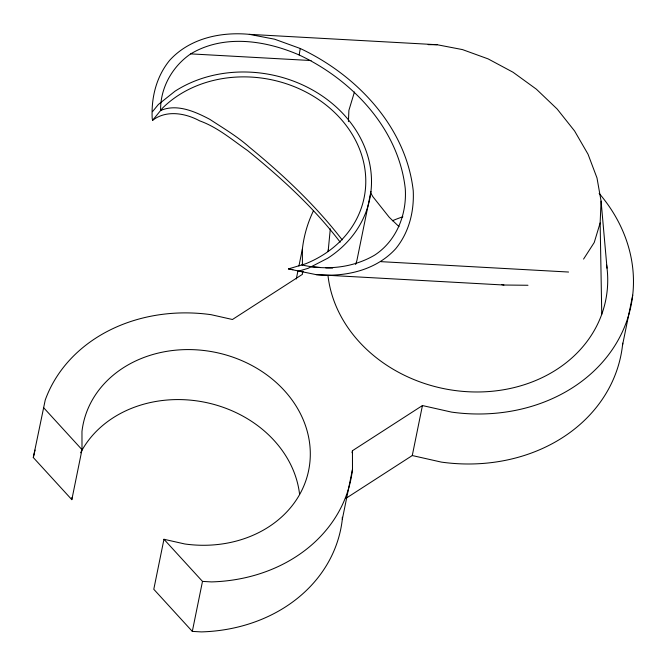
<?xml version="1.0" encoding="UTF-8"?>
<svg xmlns="http://www.w3.org/2000/svg" width="666" height="666" viewBox="0 0 666 666"><rect width="100%" height="100%" fill="white"/><g stroke="black" fill="none" stroke-linecap="round" stroke-linejoin="round"><path stroke-width="1" d="M348.41 121.62L348.892 110.373L354.445 92.008M601.756 314.31L600.149 222.935L601.082 201.14L596.994 177.955L588.053 154.262L574.591 130.986L557.134 108.999L536.355 89.169L513.036 72.244L488.095 58.883L462.47 49.592L437.162 44.73L249.325 34.341C220.696 31.66 189.702 38.303 169.697 60.281C156.368 76.54 151.19 97.477 152.189 118.215L152.564 120.355C166.184 109.748 185.356 113.078 199.642 120.846C217.615 127.248 232.193 139.885 247.66 150.599C281.335 178.013 313.844 207.534 340.201 242.199M330.311 228.846L328.113 251.573A141.001 118.914 11.5 0 1 328.396 249.6M301.831 264.926C326.257 270.579 352.922 267.915 374.725 255.086C396.686 240.701 407.034 214.169 405.253 188.528C398.534 128.53 352.073 79.87 299.176 54.978L300.249 48.493L274.633 39.202L249.325 34.341M599.134 193.373A166.891 140.759 11.5 0 1 612.662 349.034A166.891 140.759 11.5 0 1 451.531 412.104L422.435 405.552L352.447 450.715L352.489 469.322L342.316 519.313A158.258 133.475 11.5 0 1 201.365 631.901L192.316 631.401L153.788 589.277L163.961 539.277L184.823 543.98A115.101 97.078 11.5 0 0 309.773 463.353A115.101 97.078 11.5 0 0 206.91 350.882A115.101 97.078 11.5 0 0 81.968 431.51L82.001 449.658L71.828 499.658L33.3 457.534L45.221 400.066A158.258 133.475 11.5 0 1 211.047 314.677L232.442 319.497L302.431 274.334L302.422 271.295M192.316 631.401L202.489 581.401L163.961 539.277M296.278 279.029L297.902 271.029M298.926 266.025L302.381 249.026A166.891 140.759 11.5 0 1 313.453 210.781M370.945 191.442L356.893 260.531L355.602 264.494M352.048 452.713L352.447 450.715M345.737 498.484L412.271 455.544L422.435 405.552M622.527 345.188L632.7 295.196M33.3 457.534L35.048 450.058M600.149 222.935L594.238 242.499L583.574 259.082M152.464 111.705L158.35 104.504L174.983 91.225A120.854 101.931 11.5 0 1 344.114 114.86A120.854 101.931 11.5 0 1 327.722 258.233L308.158 268.306L298.36 271.22L303.355 271.811M152.564 120.355L162.779 107.85A115.101 97.078 11.5 0 1 339.702 117.707A115.101 97.078 11.5 0 1 305.453 263.844L288.436 268.914L316.1 274.633L503.946 285.023L527.972 285.264M299.176 54.978C265.326 40.293 223.859 34.049 190.709 53.879C172.269 66.483 160.173 88.029 160.606 110.506C176.998 103.421 195.121 111.622 209.84 119.356C223.002 128.014 236.572 135.981 248.51 146.395L249.059 146.911C283.042 174.717 315.343 205.07 342.207 239.91M316.1 274.633C344.73 277.306 375.732 270.662 395.729 248.693C409.057 232.426 414.244 211.488 413.236 190.751C406.085 126.84 356.601 75.008 300.249 48.493M428.155 44.639L437.162 44.73M325.757 267.882L332.684 268.057M190.709 53.879L311.089 60.539M380.727 261.646L568.564 272.036M202.489 581.401L211.53 581.909A158.258 133.475 11.5 0 0 352.489 469.322M311.213 266.725L319.938 267.424M288.436 268.914L292.874 269.68M501.923 284.632L503.946 285.023M412.271 455.544L441.358 462.104A166.891 140.759 11.5 0 0 622.743 343.156M399.026 226.64L389.277 217.332L372.885 196.695L370.862 193.198M43.473 407.534L82.001 449.658M601.082 201.14L607.026 268.165M342.307 517.249L342.316 519.313M302.381 249.026L302.414 265.218M71.82 497.635L71.828 499.658M606.626 265.11A141.001 118.914 11.5 0 1 483.275 391.858A141.001 118.914 11.5 0 1 328.055 276.057M392.341 220.779A132.368 111.638 11.5 0 1 402.863 216.8M80.594 452.805A115.101 97.078 11.5 0 1 203.197 401.939A115.101 97.078 11.5 0 1 299.567 494.205"/></g></svg>
